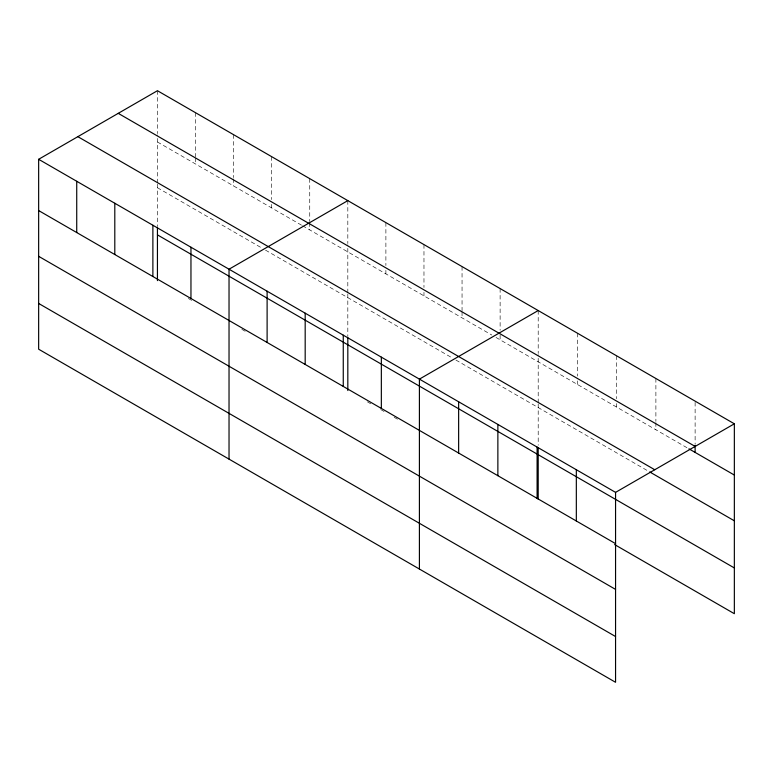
<?xml version="1.0" encoding="UTF-8"?>
<svg xmlns="http://www.w3.org/2000/svg" width="773" height="773" viewBox="0 0 773 773"><rect width="100%" height="100%" fill="white"/><g stroke="black" fill="none" stroke-linecap="round" stroke-linejoin="round"><path stroke-width="0.58" stroke-dasharray="3.87 2.9" d="M157.441 182.921L157.441 134.831M347.821 294.04L347.821 336.535M347.821 292.832L347.821 244.741M538.201 403.95L538.201 445.277M538.201 402.752L538.201 354.662M157.441 141.981L301.509 225.165M302.543 225.755L491.889 335.076M496.005 337.453L687.893 448.243M157.441 187.733L261.371 247.746M265.487 250.123L451.761 357.657M455.877 360.034L648.663 471.346M188.312 298.446L192.429 300.823M241.823 329.346L245.94 331.723M367.368 401.834L371.484 404.202M380.751 409.555L384.867 411.932M394.124 417.275L398.24 419.652M695.12 402.337L695.12 444.069M655.89 378.499L655.89 421.42M655.89 422.609L655.89 429.759M616.661 355.851L616.661 398.771M616.661 403.535L616.661 407.11M577.431 333.202L577.431 376.122M577.431 380.886L577.431 384.461M538.201 310.543L538.201 353.464M500.121 288.561L500.121 330.293M500.121 335.067L500.121 339.83M462.051 266.579L462.051 310.698M462.051 311.886L462.051 317.848M423.971 244.597L423.971 287.517M423.971 292.291L423.971 295.866M385.891 222.614L385.891 265.535M385.891 270.308L385.891 273.884M347.821 200.632L347.821 243.553M309.741 178.65L309.741 221.571M309.741 222.759L309.741 229.919M271.661 156.668L271.661 199.589M271.661 204.352L271.661 207.927M233.591 134.686L233.591 177.606M233.591 178.795L233.591 185.945M195.511 112.703L195.511 156.813M195.511 158.001L195.511 163.963M157.441 90.712L157.441 133.632M157.441 184.119L157.441 226.624"/><path stroke-width="1.16" d="M38.65 159.296L615.559 492.372L615.559 682.288L38.65 349.203L38.65 159.296L157.441 90.712L734.35 423.797L734.35 613.704L614.593 544.559M347.821 200.632L229.03 269.217L229.03 459.123M538.201 310.543L419.41 379.128L419.41 569.034M615.559 492.372L734.35 423.797M118.24 113.351L695.149 446.427M688.927 448.833L734.35 475.057M77.851 136.666L654.76 469.742M649.697 471.936L734.35 520.809M157.441 234.876L734.35 567.952M38.65 210.565L615.559 543.641M38.65 256.317L615.559 589.393M38.65 303.451L615.559 636.537M695.12 445.258L695.12 452.408M576.329 469.723L576.329 520.992M538.201 447.635L538.201 499.252M537.1 447.074L537.1 498.343M497.87 424.425L497.87 475.695M458.64 401.776L458.64 453.046M381.34 357.145L381.34 408.415M347.821 337.714L347.821 390.539M343.26 335.163L343.26 386.432M305.18 313.181L305.18 364.441M267.11 291.199L267.11 342.458M190.96 247.225L190.96 298.494M157.441 227.803L157.441 280.628M152.88 225.243L152.88 276.512M114.8 203.26L114.8 254.53M76.73 181.278L76.73 232.547"/></g></svg>
